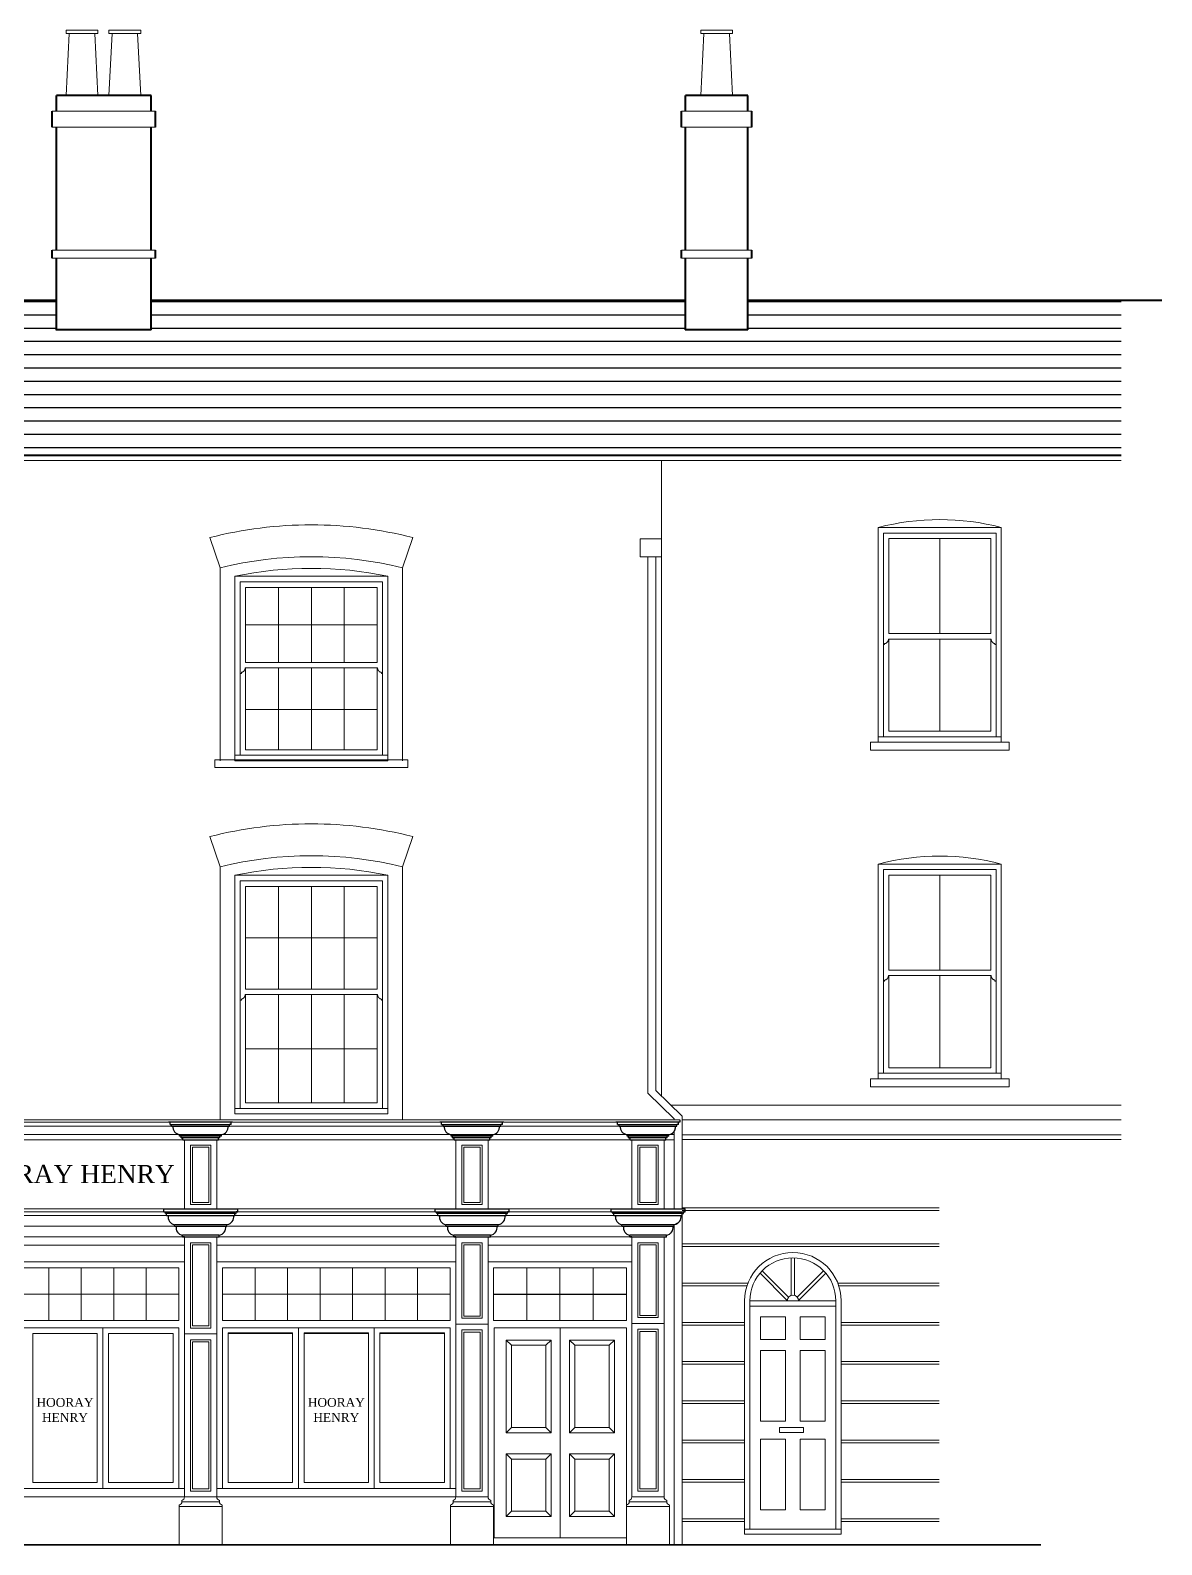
# Model space of a CAD drawing. Header units: millimetres. Extents: x -159872 to 386485, y -250577 to 158966.
# Drawn here: x 232241 to 242909, y 58635 to 72913 of the extents above; entities that cross this region are included whole.
import ezdxf

# ---------------------------------------------------------------- set-up
doc = ezdxf.new("R2010")
doc.units = ezdxf.units.MM
doc.layers.get('0').update_dxf_attribs({"lineweight": 25})
for name, color, linetype, lineweight in [('LDS-details', 4, 'Continuous', 25), ('LDS-elevation', 7, 'Continuous', 9), ('LDS-equipment-kitchen equipment', 3, 'Continuous', 13), ('LDS-ground line', 1, 'Continuous', 35), ('LDS-hatch', 253, 'Continuous', 9), ('LDS-hatch_Hatch', 7, 'Continuous', 5), ('LDS-struct-extg-doors windows', 7, 'Continuous', 9), ('LDS-struct-extg-walls', 1, 'Continuous', 40), ('LDS-title-title block', 7, 'Continuous', 18)]:
    doc.layers.add(name, color=color, linetype=linetype, lineweight=lineweight)
doc.styles.add('Times New Roman Bold', font='Times New Roman.ttf')

msp = doc.modelspace()

# ---------------------------------------------------------------- hatches: boundary and pattern name
at = {"layer": 'LDS-hatch_Hatch', "linetype": 'Continuous', "lineweight": 25}
h = msp.add_hatch(dxfattribs=at)
h.set_pattern_fill('_USER_1-3', color=41, scale=0.5, style=0, pattern_type=2)
h.set_pattern_definition([(-2e-10, (323348.4, 56480.52), (4e-10, 125), [])])
h.paths.add_polyline_path([(242526.14135, 70368.22502), (239005.2016, 70368.22502), (239005.2016, 70089.81094), (238420.05535, 70089.81094), (238420.05535, 70368.22502), (233381.1574, 70368.22502), (233381.1574, 70089.81094), (232486.87099, 70089.81094), (232486.87099, 70368.22502), (231066.90078, 70368.22502), (228919.9641, 68903.20906), (242526.14135, 68903.20906)])

# ---------------------------------------------------------------- linework, layer by layer
at = {"color": 7}
for p, q in [((238366.28924, 62641.14003), (238366.28924, 62617.36604)), ((236607.74004, 60997.73479), (237862.86901, 60997.73479))]:
    msp.add_line(p, q, dxfattribs=at)
at = {"layer": 'LDS-details', "color": 7}
for p, q in [((234148.6357, 62617.36604), (233544.06268, 62617.36604)), ((233559.12557, 62597.09009), (233559.12557, 62617.30872)), ((233559.12557, 62597.09009), (233574.03032, 62597.09009)), ((233574.03032, 62582.09009), (233574.03032, 62597.09009)), ((233574.03032, 62597.09009), (234118.66806, 62597.09009)), ((233574.03032, 62582.09009), (234118.66806, 62582.09009)), ((234118.66806, 62582.09009), (234118.66806, 62597.09009)), ((234133.57281, 62597.09009), (234118.66806, 62597.09009)), ((234133.57281, 62597.09009), (234133.57281, 62617.30872)), ((236706.89282, 62617.40542), (236102.3198, 62617.40542)), ((236117.38269, 62597.12946), (236117.38269, 62617.3481)), ((236117.38269, 62597.12946), (236132.28744, 62597.12946)), ((236132.28744, 62582.12946), (236132.28744, 62597.12946)), ((236132.28744, 62597.12946), (236676.92518, 62597.12946)), ((236132.28744, 62582.12946), (236676.92518, 62582.12946)), ((236676.92518, 62582.12946), (236676.92518, 62597.12946)), ((236691.82993, 62597.12946), (236676.92518, 62597.12946)), ((236691.82993, 62597.12946), (236691.82993, 62617.3481)), ((238366.28924, 62617.36604), (237761.71623, 62617.36604)), ((237776.77911, 62597.09009), (237776.77911, 62617.30872)), ((237776.77911, 62597.09009), (237791.68387, 62597.09009)), ((237791.68387, 62582.09009), (237791.68387, 62597.09009)), ((237791.68387, 62597.09009), (238336.3216, 62597.09009)), ((237791.68387, 62582.09009), (238336.3216, 62582.09009)), ((238336.3216, 62582.09009), (238336.3216, 62597.09009)), ((238351.22636, 62597.09009), (238336.3216, 62597.09009)), ((238351.22636, 62597.09009), (238351.22636, 62617.30872)), ((233649.46894, 62487.43266), (233649.46894, 62502.20589)), ((233649.46894, 62502.20589), (234043.22944, 62502.20589)), ((234043.22944, 62487.43266), (233649.46894, 62487.43266)), ((233649.46894, 62487.43266), (233649.46894, 62487.43266)), ((233649.46894, 62487.43266), (233649.46894, 62487.43266)), ((233650.30133, 62489.85756), (233650.30134, 62489.85756)), ((233664.07059, 62472.25593), (233664.07059, 62487.43266)), ((234028.62779, 62472.25593), (233664.07059, 62472.25593)), ((233664.07059, 62472.25593), (233664.07059, 62472.25593)), ((233664.07059, 62472.25593), (233664.07059, 62472.25593)), ((233665.12005, 62472.07919), (233678.48582, 62472.07919)), ((233678.48582, 62452.25593), (233678.48582, 62472.07919)), ((233678.48582, 62452.25593), (234014.21256, 62452.25593)), ((234027.57833, 62472.07919), (234014.21256, 62472.07919)), ((234014.21256, 62452.25593), (234014.21256, 62472.07919)), ((234028.62779, 62472.25593), (234028.62779, 62487.43266)), ((234028.62779, 62472.25593), (234028.62779, 62472.25593)), ((234028.62779, 62472.25593), (234028.62779, 62472.25593)), ((234042.39705, 62489.85756), (234042.39705, 62489.85756)), ((234043.22944, 62487.43266), (234043.22944, 62502.20589)), ((234043.22944, 62487.43266), (234043.22945, 62487.43266)), ((234043.22944, 62487.43266), (234043.22945, 62487.43266)), ((236207.72606, 62487.47204), (236207.72606, 62502.24527)), ((236207.72606, 62502.24527), (236601.48656, 62502.24527)), ((236601.48656, 62487.47204), (236207.72606, 62487.47204)), ((236207.72606, 62487.47204), (236207.72606, 62487.47204)), ((236207.72606, 62487.47204), (236207.72606, 62487.47204)), ((236208.55845, 62489.89693), (236208.55846, 62489.89693)), ((236222.32771, 62472.2953), (236222.32771, 62487.47204)), ((236586.88491, 62472.2953), (236222.32771, 62472.2953)), ((236222.32771, 62472.2953), (236222.32771, 62472.2953)), ((236222.32771, 62472.2953), (236222.32771, 62472.2953)), ((236223.37717, 62472.11856), (236236.74294, 62472.11856)), ((236236.74294, 62452.2953), (236236.74294, 62472.11856)), ((236236.74294, 62452.2953), (236572.46968, 62452.2953)), ((236585.83545, 62472.11856), (236572.46968, 62472.11856)), ((236572.46968, 62452.2953), (236572.46968, 62472.11856)), ((236586.88491, 62472.2953), (236586.88491, 62487.47204)), ((236586.88491, 62472.2953), (236586.88491, 62472.2953)), ((236586.88491, 62472.2953), (236586.88491, 62472.2953)), ((236600.65417, 62489.89693), (236600.65417, 62489.89693)), ((236601.48656, 62487.47204), (236601.48656, 62502.24527)), ((236601.48656, 62487.47204), (236601.48657, 62487.47204)), ((236601.48656, 62487.47204), (236601.48657, 62487.47204)), ((237867.12248, 62487.43266), (237867.12248, 62502.20589)), ((237867.12248, 62502.20589), (238260.88298, 62502.20589)), ((238260.88298, 62487.43266), (237867.12248, 62487.43266)), ((237867.12248, 62487.43266), (237867.12249, 62487.43266)), ((237867.12248, 62487.43266), (237867.12249, 62487.43266)), ((237867.95488, 62489.85756), (237867.95488, 62489.85756)), ((237881.72413, 62472.25593), (237881.72413, 62487.43266)), ((238246.28133, 62472.25593), (237881.72413, 62472.25593)), ((237881.72413, 62472.25593), (237881.72414, 62472.25593)), ((237881.72413, 62472.25593), (237881.72414, 62472.25593)), ((237882.77359, 62472.07919), (237896.13936, 62472.07919)), ((237896.13936, 62452.25593), (237896.13936, 62472.07919)), ((237896.13936, 62452.25593), (238231.86611, 62452.25593)), ((238245.23188, 62472.07919), (238231.86611, 62472.07919)), ((238231.86611, 62452.25593), (238231.86611, 62472.07919)), ((238246.28133, 62472.25593), (238246.28133, 62487.43266)), ((238246.28133, 62472.25593), (238246.28134, 62472.25593)), ((238246.28133, 62472.25593), (238246.28134, 62472.25593)), ((238260.05059, 62489.85756), (238260.0506, 62489.85756)), ((238260.88298, 62487.43266), (238260.88298, 62502.20589)), ((238260.88298, 62487.43266), (238260.88299, 62487.43266)), ((238260.88298, 62487.43266), (238260.88299, 62487.43266)), ((233500.25523, 61801.09658), (234196.44315, 61801.09658)), ((233500.25523, 61774.21332), (233500.25523, 61801.09658)), ((233500.25523, 61774.21332), (234196.44315, 61774.21332)), ((233500.25523, 61774.21332), (233515.15998, 61774.21332)), ((233515.15998, 61756.5794), (233515.15998, 61774.21332)), ((233525.59126, 61756.5794), (233515.15998, 61756.5794)), ((233525.59126, 61739.36557), (233525.59126, 61756.5794)), ((234171.10711, 61756.5794), (233525.59126, 61756.5794)), ((233525.59126, 61739.36557), (234171.10711, 61739.36557)), ((234171.10711, 61739.36557), (234171.10711, 61756.5794)), ((234171.10711, 61756.5794), (234181.5384, 61756.5794)), ((234181.5384, 61756.5794), (234181.5384, 61774.21332)), ((234196.44315, 61774.21332), (234181.5384, 61774.21332)), ((234196.44315, 61774.21332), (234181.5384, 61774.21332)), ((234196.44315, 61774.21332), (234196.44315, 61801.09658)), ((236058.51235, 61801.13595), (236754.70027, 61801.13595)), ((236058.51235, 61774.2527), (236058.51235, 61801.13595)), ((236058.51235, 61774.2527), (236754.70027, 61774.2527)), ((236058.51235, 61774.2527), (236073.4171, 61774.2527)), ((236073.4171, 61756.61877), (236073.4171, 61774.2527)), ((236083.84838, 61756.61877), (236073.4171, 61756.61877)), ((236083.84838, 61739.40494), (236083.84838, 61756.61877)), ((236729.36423, 61756.61877), (236083.84838, 61756.61877)), ((236083.84838, 61739.40494), (236729.36423, 61739.40494)), ((236729.36423, 61739.40494), (236729.36423, 61756.61877)), ((236729.36423, 61756.61877), (236739.79552, 61756.61877)), ((236739.79552, 61756.61877), (236739.79552, 61774.2527)), ((236754.70027, 61774.2527), (236739.79552, 61774.2527)), ((236754.70027, 61774.2527), (236739.79552, 61774.2527)), ((236754.70027, 61774.2527), (236754.70027, 61801.13595)), ((237717.90877, 61801.09658), (238414.0967, 61801.09658)), ((237717.90877, 61774.21332), (237717.90877, 61801.09658)), ((237717.90877, 61774.21332), (238414.0967, 61774.21332)), ((237717.90877, 61774.21332), (237732.81353, 61774.21332)), ((237732.81353, 61756.5794), (237732.81353, 61774.21332)), ((237743.24481, 61756.5794), (237732.81353, 61756.5794)), ((237743.24481, 61739.36557), (237743.24481, 61756.5794)), ((238388.76066, 61756.5794), (237743.24481, 61756.5794)), ((237743.24481, 61739.36557), (238388.76066, 61739.36557)), ((238388.76066, 61739.36557), (238388.76066, 61756.5794)), ((238388.76066, 61756.5794), (238399.19194, 61756.5794)), ((238399.19194, 61756.5794), (238399.19194, 61774.21332)), ((238414.0967, 61774.21332), (238399.19194, 61774.21332)), ((238414.0967, 61774.21332), (238399.19194, 61774.21332)), ((238414.0967, 61774.21332), (238414.0967, 61801.09658)), ((233599.62525, 61652.48137), (234095.6685, 61652.48137)), ((233601.02988, 61637.48137), (233601.02988, 61652.48137)), ((233601.02988, 61637.48137), (233601.02989, 61637.48137)), ((233601.02988, 61637.48137), (233601.02989, 61637.48137)), ((233601.02988, 61637.48137), (234095.6685, 61637.48137)), ((233631.77174, 61567.19881), (233631.77175, 61567.19881)), ((233674.92952, 61537.05938), (233674.92952, 61552.05938)), ((234021.46576, 61552.05938), (233674.92952, 61552.05938)), ((234021.76886, 61537.05938), (234021.76886, 61552.05938)), ((234064.92663, 61567.19881), (234064.92664, 61567.19881)), ((234095.6685, 61637.48137), (234095.6685, 61652.48137)), ((234095.6685, 61637.48137), (234095.6685, 61637.48137)), ((234095.6685, 61637.48137), (234095.6685, 61637.48137)), ((236157.88237, 61652.52074), (236653.92562, 61652.52074)), ((236159.287, 61637.52074), (236159.287, 61652.52074)), ((236159.287, 61637.52074), (236159.28701, 61637.52074)), ((236159.287, 61637.52074), (236159.28701, 61637.52074)), ((236159.287, 61637.52074), (236653.92562, 61637.52074)), ((236190.02886, 61567.23818), (236190.02887, 61567.23818)), ((236233.18664, 61537.09875), (236233.18664, 61552.09875)), ((236579.72288, 61552.09875), (236233.18664, 61552.09875)), ((236580.02598, 61537.09875), (236580.02598, 61552.09875)), ((236623.18375, 61567.23818), (236623.18376, 61567.23818)), ((236653.92562, 61637.52074), (236653.92562, 61652.52074)), ((236653.92562, 61637.52074), (236653.92562, 61637.52074)), ((236653.92562, 61637.52074), (236653.92562, 61637.52074)), ((237817.2788, 61652.48137), (238313.32204, 61652.48137)), ((237818.68343, 61637.48137), (237818.68343, 61652.48137)), ((237818.68343, 61637.48137), (237818.68343, 61637.48137)), ((237818.68343, 61637.48137), (237818.68343, 61637.48137)), ((237818.68343, 61637.48137), (238313.32204, 61637.48137)), ((237849.42529, 61567.19881), (237849.4253, 61567.19881)), ((237892.58306, 61537.05938), (237892.58306, 61552.05938)), ((238239.1193, 61552.05938), (237892.58306, 61552.05938)), ((238239.42241, 61537.05938), (238239.42241, 61552.05938)), ((238282.58018, 61567.19881), (238282.58019, 61567.19881)), ((238313.32204, 61637.48137), (238313.32204, 61652.48137)), ((238313.32204, 61637.48137), (238313.32205, 61637.48137)), ((238313.32204, 61637.48137), (238313.32205, 61637.48137)), ((233674.92952, 61537.05938), (234021.76886, 61537.05938)), ((233695.21546, 61537.05938), (233676.82723, 61537.05938)), ((236233.18664, 61537.09875), (236580.02598, 61537.09875)), ((236253.47258, 61537.09875), (236235.08435, 61537.09875)), ((237892.58306, 61537.05938), (238239.42241, 61537.05938)), ((237912.86901, 61537.05938), (237894.48078, 61537.05938))]:
    msp.add_line(p, q, dxfattribs=at)
for centre, radius, start, end in [((233655.79367, 62572.77964), 70.57871, 172.419683972, 265.35578731), ((234035.33149, 62572.17341), 70.53762, 275.117067321, 8.08182249), ((236214.05079, 62572.81901), 70.57871, 172.419683972, 265.35578731), ((236593.58861, 62572.21278), 70.53762, 275.117067321, 8.08182249), ((237873.44721, 62572.77964), 70.57871, 172.419683972, 265.35578731), ((238252.98503, 62572.17341), 70.53762, 275.117067321, 8.08182249), ((233614.47917, 61725.99573), 75, 169.731314479, 259.731314478), ((234083.88076, 61726.34195), 75, 279.999999999, 9.999999999), ((236172.73629, 61726.0351), 75, 169.731314479, 259.731314478), ((236642.13788, 61726.38132), 75, 279.999999999, 9.999999999), ((237832.13271, 61725.99573), 75, 169.731314479, 259.731314478), ((238301.53431, 61726.34195), 75, 279.999999999, 9.999999999), ((233688.50617, 61624.36208), 73.56634, 169.727331081, 260.648644312), ((234009.85457, 61624.70362), 73.56634, 279.081130264, 10.002443498), ((236246.76329, 61624.40145), 73.56634, 169.727331081, 260.648644312), ((236568.11169, 61624.74299), 73.56634, 279.081130264, 10.002443498), ((237906.15972, 61624.36208), 73.56634, 169.727331081, 260.648644312), ((238227.50812, 61624.70362), 73.56634, 279.081130264, 10.002443498)]:
    msp.add_arc(centre, radius, start, end, dxfattribs=at)
at = {"layer": 'LDS-elevation', "color": 7, "lineweight": 18, "flags": 128}
msp.add_lwpolyline([(227462.1074, 58634.97089), (238311.25149, 58634.97089), (238311.25149, 61652.48137), (238314.55792, 61652.48137), (238358.98764, 61678.13288), (238372.01125, 61700.69044), (238375.39489, 61739.36557), (238388.76066, 61739.36557), (238388.76066, 61756.5794), (238399.19194, 61756.5794), (238399.19194, 61774.21332), (238414.0967, 61774.21332), (238414.0967, 61801.09658), (238386.25149, 61801.09658), (238311.25149, 61801.09658), (238311.25149, 62532.41696), (238316.54835, 62541.59139), (238325.74857, 62560.71361), (238322.82209, 62582.09009), (238336.3216, 62582.09009), (238336.3216, 62597.09009), (238351.22636, 62597.09009), (238351.22636, 62617.30872), (238366.28924, 62617.36604), (238366.28924, 62641.14003), (227506.01796, 62641.14003)], dxfattribs=at)
for points in [[(231441.2258, 62452.02916), (233695.21546, 62452.02916), (233695.21546, 61801.09658), (231441.2258, 61801.09658)], [(231495.2258, 61244.24754), (233640.8258, 61244.24754), (233640.8258, 60749.56922), (231495.2258, 60749.56922)], [(234053.48292, 61244.24754), (236199.08292, 61244.24754), (236199.08292, 60749.56922), (234053.48292, 60749.56922)], [(236607.74004, 61244.24754), (237862.86901, 61244.24754), (237862.86901, 60749.56922), (236607.74004, 60749.56922)], [(232264.81546, 60625.56922), (232872.01546, 60625.56922), (232872.01546, 59221.59212), (232264.81546, 59221.59212)], [(232980.01546, 60625.56922), (233587.21546, 60625.56922), (233587.21546, 59221.59212), (232980.01546, 59221.59212)], [(234107.48292, 60625.56922), (234714.68292, 60625.56922), (234714.68292, 59221.59212), (234107.48292, 59221.59212)], [(234822.68292, 60625.56922), (235429.88292, 60625.56922), (235429.88292, 59221.59212), (234822.68292, 59221.59212)], [(235537.88292, 60625.56922), (236145.08292, 60625.56922), (236145.08292, 59221.59212), (235537.88292, 59221.59212)], [(236776.6952, 60514.7715), (237102.43808, 60514.7715), (237102.43808, 59740.5467), (236776.6952, 59740.5467)], [(237699.86901, 60514.7715), (237374.12613, 60514.7715), (237374.12613, 59740.5467), (237699.86901, 59740.5467)]]:
    msp.add_lwpolyline(points, close=True, dxfattribs=at)
at = {"layer": 'LDS-equipment-kitchen equipment', "color": 7}
for p, q in [((234031.07726, 67844.92988), (233933.41906, 68129.73243)), ((235751.05647, 67844.92988), (235848.71467, 68129.73243)), ((234031.06687, 66025.47638), (234031.06687, 67844.96018)), ((235751.06687, 66025.47638), (235751.06687, 67844.96018)), ((234031.07726, 65025.91646), (233933.41906, 65310.71902)), ((235751.05647, 65025.91646), (235848.71467, 65310.71902)), ((234031.06687, 62641.14003), (234031.06687, 65025.94676)), ((235751.06687, 62641.14003), (235751.06687, 65025.94676))]:
    msp.add_line(p, q, dxfattribs=at)
for centre, radius, start, end in [((234891.06687, 64381.6392), 3868.5, 75.667409339, 104.332590661), ((240816.44292, 66019.87078), 2280.16667, 75.263897857, 104.736102143), ((234891.06687, 64381.6392), 3568.5, 76.054571943, 103.945428057), ((234891.06687, 64346.6392), 3493.5, 78.106273892, 101.893726108), ((234891.06687, 61562.62578), 3868.5, 75.667409339, 104.332590661), ((234891.06687, 61562.62578), 3568.5, 76.054571943, 103.945428057), ((240816.44292, 62847.29417), 2280.16667, 75.263897857, 104.736102143), ((234891.06687, 61527.62578), 3493.5, 78.106273892, 101.893726108)]:
    msp.add_arc(centre, radius, start, end, dxfattribs=at)
at = {"layer": 'LDS-ground line', "color": 7}
msp.add_line((225304.85938, 58634.97089), (241767.58462, 58634.97089), dxfattribs=at)
at = {"layer": 'LDS-hatch', "color": 7}
for p, q in [((238311.83372, 62617.36604), (227268.7895, 62617.36604)), ((227283.69425, 62582.09009), (238311.25149, 62582.09009)), ((227359.13287, 62502.20589), (238311.25149, 62502.20589)), ((227388.14975, 62452.02916), (238311.25149, 62452.02916)), ((238386.25149, 62455.50034), (242526.14135, 62455.50034)), ((238285.14372, 61739.36557), (227330.8654, 61739.36557)), ((227519.69608, 61801.09658), (238293.51558, 61801.09658)), ((231638.18603, 61774.21332), (233500.25523, 61774.21332)), ((234196.44315, 61774.21332), (236058.51235, 61774.21332)), ((236754.70027, 61774.2527), (237717.90877, 61774.2527)), ((238386.25149, 61811.58329), (240811.25149, 61811.58329)), ((238386.25149, 61786.58329), (240811.25149, 61786.58329)), ((237818.68343, 61637.48137), (228979.15426, 61637.48137)), ((238386.25149, 61471.58329), (240811.25149, 61471.58329)), ((238386.25149, 61446.58329), (240811.25149, 61446.58329)), ((238386.25149, 61101.29729), (239007.82432, 61101.29729)), ((238386.25149, 61076.29729), (238998.82531, 61076.29729)), ((239854.67867, 61101.29729), (240811.25149, 61101.29729)), ((239863.67768, 61076.29729), (240811.25149, 61076.29729)), ((238386.25149, 60731.01129), (238976.25149, 60731.01129)), ((238386.25149, 60706.01129), (238976.25149, 60706.01129)), ((239886.25149, 60731.01129), (240811.25149, 60731.01129)), ((239886.25149, 60706.01129), (240811.25149, 60706.01129)), ((237152.43808, 60564.7715), (236726.6952, 60564.7715)), ((236726.6952, 60564.7715), (236726.6952, 59690.5467)), ((236726.6952, 60564.7715), (236776.6952, 60514.7715)), ((237152.43808, 60564.7715), (237102.43808, 60514.7715)), ((237152.43808, 59690.5467), (237152.43808, 60564.7715)), ((237324.12613, 60564.7715), (237749.86901, 60564.7715)), ((237324.12613, 59690.5467), (237324.12613, 60564.7715)), ((237324.12613, 60564.7715), (237374.12613, 60514.7715)), ((237749.86901, 60564.7715), (237699.86901, 60514.7715)), ((237749.86901, 60564.7715), (237749.86901, 59690.5467)), ((238386.25149, 60360.72529), (238976.25149, 60360.72529)), ((238386.25149, 60335.72529), (238976.25149, 60335.72529)), ((239886.25149, 60360.72529), (240811.25149, 60360.72529)), ((239886.25149, 60335.72529), (240811.25149, 60335.72529)), ((238386.25149, 59990.43929), (238976.25149, 59990.43929)), ((239886.25149, 59990.43929), (240811.25149, 59990.43929)), ((238386.25149, 59965.43929), (238976.25149, 59965.43929)), ((238386.25149, 59965.43929), (238976.25149, 59965.43929)), ((239886.25149, 59965.43929), (240811.25149, 59965.43929)), ((239886.25149, 59965.43929), (240811.25149, 59965.43929)), ((236776.6952, 59740.5467), (236726.6952, 59690.5467)), ((237152.43808, 59690.5467), (236726.6952, 59690.5467)), ((237102.43808, 59740.5467), (237152.43808, 59690.5467)), ((237374.12613, 59740.5467), (237324.12613, 59690.5467)), ((237324.12613, 59690.5467), (237749.86901, 59690.5467)), ((237699.86901, 59740.5467), (237749.86901, 59690.5467)), ((238386.25149, 59620.15329), (238976.25149, 59620.15329)), ((238386.25149, 59595.15329), (238976.25149, 59595.15329)), ((239886.25149, 59620.15329), (240811.25149, 59620.15329)), ((239886.25149, 59595.15329), (240811.25149, 59595.15329)), ((237152.43808, 59490.5467), (236726.6952, 59490.5467)), ((236726.6952, 58900.5467), (236726.6952, 59490.5467)), ((236726.6952, 59490.5467), (236776.6952, 59440.5467)), ((237152.43808, 59490.5467), (237102.43808, 59440.5467)), ((237152.43808, 58900.5467), (237152.43808, 59490.5467)), ((237324.12613, 59490.5467), (237749.86901, 59490.5467)), ((237324.12613, 58900.5467), (237324.12613, 59490.5467)), ((237324.12613, 59490.5467), (237374.12613, 59440.5467)), ((237749.86901, 59490.5467), (237699.86901, 59440.5467)), ((237749.86901, 58900.5467), (237749.86901, 59490.5467)), ((238386.25149, 59249.86729), (238976.25149, 59249.86729)), ((238386.25149, 59224.86729), (238976.25149, 59224.86729)), ((239886.25149, 59249.86729), (240811.25149, 59249.86729)), ((239886.25149, 59224.86729), (240811.25149, 59224.86729)), ((236776.6952, 58950.5467), (236726.6952, 58900.5467)), ((237152.43808, 58900.5467), (236726.6952, 58900.5467)), ((237102.43808, 58950.5467), (237152.43808, 58900.5467)), ((237374.12613, 58950.5467), (237324.12613, 58900.5467)), ((237324.12613, 58900.5467), (237749.86901, 58900.5467)), ((237699.86901, 58950.5467), (237749.86901, 58900.5467)), ((238386.25149, 58879.58129), (238976.25149, 58879.58129)), ((238386.25149, 58854.58129), (238976.25149, 58854.58129)), ((239886.25149, 58879.58129), (240811.25149, 58879.58129)), ((239886.25149, 58854.58129), (240811.25149, 58854.58129))]:
    msp.add_line(p, q, dxfattribs=at)
at = {"layer": 'LDS-hatch', "color": 7, "flags": 128}
for points in [[(233944.48292, 61842.66343), (233750.21546, 61842.66343), (233750.21546, 62403.17722), (233944.48292, 62403.17722)], [(236502.74004, 61842.7028), (236308.47258, 61842.7028), (236308.47258, 62403.21659), (236502.74004, 62403.21659)], [(238162.13646, 61842.66343), (237967.86901, 61842.66343), (237967.86901, 62403.17722), (238162.13646, 62403.17722)], [(233924.48292, 61862.66343), (233770.21546, 61862.66343), (233770.21546, 62383.17722), (233924.48292, 62383.17722)], [(236482.74004, 61862.7028), (236328.47258, 61862.7028), (236328.47258, 62383.21659), (236482.74004, 62383.21659)], [(238142.13646, 61862.66343), (237987.86901, 61862.66343), (237987.86901, 62383.17722), (238142.13646, 62383.17722)], [(233750.21546, 60678.06541), (233944.48292, 60678.06541), (233944.48292, 61482.05938), (233750.21546, 61482.05938)], [(233770.21546, 60698.06541), (233924.48292, 60698.06541), (233924.48292, 61462.05938), (233770.21546, 61462.05938)], [(236308.47258, 60770.12791), (236502.74004, 60770.12791), (236502.74004, 61482.05938), (236308.47258, 61482.05938)], [(236328.47258, 60790.12791), (236482.74004, 60790.12791), (236482.74004, 61462.05938), (236328.47258, 61462.05938)], [(238162.13646, 60776.4172), (237967.86901, 60776.4172), (237967.86901, 61482.05938), (238162.13646, 61482.05938)], [(238142.13646, 60796.4172), (237987.86901, 60796.4172), (237987.86901, 61462.05938), (238142.13646, 61462.05938)], [(233750.21546, 59140.63257), (233944.48292, 59140.63257), (233944.48292, 60568.06541), (233750.21546, 60568.06541)], [(233770.21546, 59160.63257), (233924.48292, 59160.63257), (233924.48292, 60548.06541), (233770.21546, 60548.06541)], [(236308.47258, 59140.63257), (236502.74004, 59140.63257), (236502.74004, 60660.12791), (236308.47258, 60660.12791)], [(236328.47258, 59160.63257), (236482.74004, 59160.63257), (236482.74004, 60640.12791), (236328.47258, 60640.12791)], [(236726.6952, 60564.7715), (237152.43808, 60564.7715), (237152.43808, 59690.5467), (236726.6952, 59690.5467)], [(237749.86901, 60564.7715), (237324.12613, 60564.7715), (237324.12613, 59690.5467), (237749.86901, 59690.5467)], [(238162.13646, 59140.63257), (237967.86901, 59140.63257), (237967.86901, 60666.4172), (238162.13646, 60666.4172)], [(238142.13646, 59160.63257), (237987.86901, 59160.63257), (237987.86901, 60646.4172), (238142.13646, 60646.4172)], [(236726.6952, 59490.5467), (237152.43808, 59490.5467), (237152.43808, 58900.5467), (236726.6952, 58900.5467)], [(236776.6952, 59440.5467), (237102.43808, 59440.5467), (237102.43808, 58950.5467), (236776.6952, 58950.5467)], [(237749.86901, 59490.5467), (237324.12613, 59490.5467), (237324.12613, 58900.5467), (237749.86901, 58900.5467)], [(237699.86901, 59440.5467), (237374.12613, 59440.5467), (237374.12613, 58950.5467), (237699.86901, 58950.5467)]]:
    msp.add_lwpolyline(points, close=True, dxfattribs=at)
at = {"layer": 'LDS-struct-extg-doors windows', "color": 7}
for p, q in [((232878.32203, 72912.77843), (232578.32203, 72912.77843)), ((232578.32203, 72882.77843), (232578.32203, 72912.77843)), ((232878.32203, 72882.77843), (232578.32203, 72882.77843)), ((232578.32203, 72299.23696), (232608.32203, 72882.77843)), ((232878.32203, 72299.23696), (232848.32203, 72882.77843)), ((232878.32203, 72882.77843), (232878.32203, 72912.77843)), ((232982.05226, 72882.77843), (232982.05226, 72912.77843)), ((232982.05226, 72912.77843), (233282.05226, 72912.77843)), ((232982.05226, 72882.77843), (233282.05226, 72882.77843)), ((232982.05226, 72299.23696), (233012.05226, 72882.77843)), ((233282.05226, 72299.23696), (233252.05226, 72882.77843)), ((233282.05226, 72882.77843), (233282.05226, 72912.77843)), ((238561.93552, 72882.77843), (238561.93552, 72912.77843)), ((238561.93552, 72912.77843), (238861.93552, 72912.77843)), ((238561.93552, 72882.77843), (238861.93552, 72882.77843)), ((238561.93552, 72299.23696), (238591.93552, 72882.77843)), ((238861.93552, 72299.23696), (238831.93552, 72882.77843)), ((238861.93552, 72882.77843), (238861.93552, 72912.77843)), ((233421.1574, 72149.23696), (232446.87099, 72149.23696)), ((239045.2016, 72149.23696), (238380.05535, 72149.23696)), ((233421.1574, 71999.23696), (232446.87099, 71999.23696)), ((239045.2016, 71999.23696), (238380.05535, 71999.23696)), ((233421.1574, 70839.81094), (232446.87099, 70839.81094)), ((239045.2016, 70839.81094), (238380.05535, 70839.81094)), ((233421.1574, 70764.81094), (232446.87099, 70764.81094)), ((239045.2016, 70764.81094), (238380.05535, 70764.81094)), ((242526.14135, 68858.20906), (227446.01796, 68858.20906)), ((238192.06283, 62865.56702), (238192.06283, 68858.20906)), ((240236.44292, 68225.03744), (240236.44292, 66200.041)), ((241396.44292, 68225.03744), (240236.44292, 68225.03744)), ((241396.44292, 68225.03032), (240236.44292, 68225.02319)), ((241396.44292, 68225.03032), (240236.44292, 68225.02319)), ((240236.44292, 68225.02319), (240236.44292, 66200.041)), ((240236.44292, 68225.02319), (240236.44292, 66200.041)), ((240286.44292, 68172.84969), (241346.44292, 68172.85682)), ((240286.44292, 68172.84969), (240286.44292, 66252.2145)), ((240336.44292, 68120.67619), (241296.44292, 68120.68332)), ((240336.44292, 68120.67619), (240336.44292, 67224.87856)), ((240816.44292, 68120.67975), (240816.44292, 67224.88212)), ((241296.44292, 68120.68332), (241296.44292, 67224.88568)), ((241346.44292, 68172.85682), (241346.44292, 66252.22163)), ((241396.44292, 68225.03744), (241396.44292, 66200.041)), ((241396.44292, 66200.04813), (241396.44292, 68225.03032)), ((241396.44292, 68225.03032), (241396.44292, 66200.04813)), ((238063.0215, 67950.1392), (238063.0215, 62892.57998)), ((238138.0215, 67950.1392), (238138.0215, 62918.29203)), ((235611.06687, 67765.1392), (234171.06687, 67765.1392)), ((234171.06687, 67765.1392), (234171.06687, 66025.47638)), ((235611.06687, 67765.1392), (234171.06687, 67765.1392)), ((234171.06687, 67765.1392), (234171.06687, 66025.47638)), ((234171.06687, 66025.47638), (234171.06687, 67765.1392)), ((234221.06687, 67712.9657), (235561.06687, 67712.9657)), ((234221.06687, 67712.9657), (234221.06687, 66077.64988)), ((235561.06687, 67712.9657), (235561.06687, 66077.64988)), ((235611.06687, 66025.47638), (235611.06687, 67765.1392)), ((235611.06687, 67765.1392), (235611.06687, 66025.47638)), ((235611.06687, 66025.47638), (235611.06687, 67765.1392)), ((234271.06687, 67660.7922), (235511.06687, 67660.7922)), ((234271.06687, 67660.7922), (234271.06687, 66953.4094)), ((234581.06687, 67660.7922), (234581.06687, 66953.4094)), ((234891.06687, 67660.7922), (234891.06687, 66953.4094)), ((235201.06687, 67660.7922), (235201.06687, 66953.4094)), ((235511.06687, 67660.7922), (235511.06687, 66953.4094)), ((234271.06687, 67307.1008), (235511.06687, 67307.1008)), ((240286.44292, 67120.53156), (240296.44292, 67120.53156)), ((240296.44292, 67130.96626), (240296.44292, 67120.53156)), ((240331.44292, 67172.70506), (241301.44292, 67172.71218)), ((240331.44292, 67172.70506), (240331.44292, 67167.48771)), ((240336.44292, 67224.87856), (241296.44292, 67224.88568)), ((240336.44292, 67172.70506), (240336.44292, 66304.388)), ((240816.44292, 67172.7015), (240816.44292, 66304.38444)), ((241296.44292, 67172.71218), (241296.44292, 66304.39513)), ((241301.44292, 67172.71218), (241301.44292, 67167.49483)), ((241336.44292, 67130.97338), (241336.44292, 67120.53868)), ((241346.44292, 67120.53868), (241336.44292, 67120.53868)), ((234221.06687, 66849.0624), (234231.06687, 66849.0624)), ((234231.06687, 66859.4971), (234231.06687, 66849.0624)), ((234266.06687, 66901.2359), (235516.06687, 66901.2359)), ((234266.06687, 66901.2359), (234266.06687, 66896.01855)), ((234271.06687, 66953.4094), (235511.06687, 66953.4094)), ((234271.06687, 66901.2359), (234271.06687, 66129.82338)), ((234581.06687, 66901.2359), (234581.06687, 66129.82338)), ((234891.06687, 66901.2359), (234891.06687, 66129.82338)), ((235201.06687, 66901.2359), (235201.06687, 66129.82338)), ((235511.06687, 66901.2359), (235511.06687, 66129.82338)), ((235516.06687, 66901.2359), (235516.06687, 66896.01855)), ((235551.06687, 66859.4971), (235551.06687, 66849.0624)), ((235561.06687, 66849.0624), (235551.06687, 66849.0624)), ((234271.06687, 66510.25354), (235511.06687, 66510.25354)), ((240236.44292, 66252.2145), (241396.44292, 66252.22163)), ((240336.44292, 66304.388), (241296.44292, 66304.39513)), ((234271.06687, 66129.82338), (235511.06687, 66129.82338)), ((240161.44292, 66200.041), (240161.44292, 66125.041)), ((241471.44292, 66200.041), (240161.44292, 66200.041)), ((241471.44292, 66125.041), (240161.44292, 66125.041)), ((240236.44292, 66200.041), (241396.44292, 66200.04813)), ((240236.44292, 66200.041), (241396.44292, 66200.04813)), ((241471.44292, 66200.041), (241471.44292, 66125.041)), ((233981.06687, 66036.20173), (235801.06687, 66036.20173)), ((233981.06687, 65961.20173), (233981.06687, 66036.20173)), ((234171.06687, 66077.64988), (235611.06687, 66077.64988)), ((234171.06687, 66025.47638), (235611.06687, 66025.47638)), ((235801.06687, 65961.20173), (235801.06687, 66036.20173)), ((233981.06687, 65961.20173), (235801.06687, 65961.20173)), ((240236.44292, 65052.46083), (240236.44292, 63027.4644)), ((241396.44292, 65052.46083), (240236.44292, 65052.46083)), ((241396.44292, 65052.45371), (240236.44292, 65052.44658)), ((241396.44292, 65052.45371), (240236.44292, 65052.44658)), ((240236.44292, 65052.44658), (240236.44292, 63027.4644)), ((240236.44292, 65052.44658), (240236.44292, 63027.4644)), ((240286.44292, 65000.27308), (241346.44292, 65000.28021)), ((240286.44292, 65000.27308), (240286.44292, 63079.6379)), ((241346.44292, 65000.28021), (241346.44292, 63079.64502)), ((241396.44292, 65052.46083), (241396.44292, 63027.4644)), ((241396.44292, 63027.47152), (241396.44292, 65052.45371)), ((241396.44292, 65052.45371), (241396.44292, 63027.47152)), ((235611.06687, 64946.12578), (234171.06687, 64946.12578)), ((234171.06687, 64946.12578), (234171.06687, 62696.14003)), ((235611.06687, 64946.12578), (234171.06687, 64946.12578)), ((234171.06687, 64946.12578), (234171.06687, 62696.14003)), ((234171.06687, 62696.14003), (234171.06687, 64946.12578)), ((234221.06687, 64893.95228), (235561.06687, 64893.95228)), ((234221.06687, 64893.95228), (234221.06687, 62748.31353)), ((234271.06687, 64841.77878), (235511.06687, 64841.77878)), ((234271.06687, 64841.77878), (234271.06687, 63873.3064)), ((234581.06687, 64841.77878), (234581.06687, 63873.3064)), ((234891.06687, 64841.77878), (234891.06687, 63873.3064)), ((235201.06687, 64841.77878), (235201.06687, 63873.3064)), ((235511.06687, 64841.77878), (235511.06687, 63873.3064)), ((235561.06687, 64893.95228), (235561.06687, 62748.31353)), ((235611.06687, 62696.14003), (235611.06687, 64946.12578)), ((235611.06687, 64946.12578), (235611.06687, 62696.14003)), ((235611.06687, 62696.14003), (235611.06687, 64946.12578)), ((240336.44292, 64948.09958), (241296.44292, 64948.10671)), ((240336.44292, 64948.09958), (240336.44292, 64052.30195)), ((240816.44292, 64948.10315), (240816.44292, 64052.30551)), ((241296.44292, 64948.10671), (241296.44292, 64052.30908)), ((234271.06687, 64357.54259), (235511.06687, 64357.54259)), ((240331.44292, 64000.12845), (241301.44292, 64000.13558)), ((240331.44292, 64000.12845), (240331.44292, 63994.9111)), ((240336.44292, 64052.30195), (241296.44292, 64052.30908)), ((240336.44292, 64000.12845), (240336.44292, 63131.8114)), ((240816.44292, 64000.12489), (240816.44292, 63131.80783)), ((241296.44292, 64000.13558), (241296.44292, 63131.81852)), ((241301.44292, 64000.13558), (241301.44292, 63994.91823)), ((234271.06687, 63873.3064), (235511.06687, 63873.3064)), ((240286.44292, 63947.95495), (240296.44292, 63947.95495)), ((240296.44292, 63958.38965), (240296.44292, 63947.95495)), ((241336.44292, 63958.39678), (241336.44292, 63947.96208)), ((241346.44292, 63947.96208), (241336.44292, 63947.96208)), ((234221.06687, 63768.9594), (234231.06687, 63768.9594)), ((234231.06687, 63779.3941), (234231.06687, 63768.9594)), ((234266.06687, 63821.1329), (235516.06687, 63821.1329)), ((234266.06687, 63821.1329), (234266.06687, 63815.91555)), ((234271.06687, 63821.1329), (234271.06687, 62800.48703)), ((234581.06687, 63821.1329), (234581.06687, 62800.48703)), ((234891.06687, 63821.1329), (234891.06687, 62800.48703)), ((235201.06687, 63821.1329), (235201.06687, 62800.48703)), ((235511.06687, 63821.1329), (235511.06687, 62800.48703)), ((235516.06687, 63821.1329), (235516.06687, 63815.91555)), ((235551.06687, 63779.3941), (235551.06687, 63768.9594)), ((235561.06687, 63768.9594), (235551.06687, 63768.9594)), ((234271.06687, 63310.80997), (235511.06687, 63310.80997)), ((240336.44292, 63131.8114), (241296.44292, 63131.81852)), ((240161.44292, 63027.4644), (240161.44292, 62952.4644)), ((241471.44292, 63027.4644), (240161.44292, 63027.4644)), ((240236.44292, 63079.6379), (241396.44292, 63079.64502)), ((240236.44292, 63027.4644), (241396.44292, 63027.47152)), ((240236.44292, 63027.4644), (241396.44292, 63027.47152)), ((241471.44292, 63027.4644), (241471.44292, 62952.4644)), ((238063.0215, 62892.57998), (238311.25149, 62650.3963)), ((238138.0215, 62918.29203), (238386.25149, 62676.10835)), ((241471.44292, 62952.4644), (240161.44292, 62952.4644)), ((234171.06687, 62748.31353), (235611.06687, 62748.31353)), ((234171.06687, 62696.14003), (235611.06687, 62696.14003)), ((234271.06687, 62800.48703), (235511.06687, 62800.48703)), ((238279.4478, 62780.31054), (242526.14135, 62780.31054)), ((227506.01796, 62641.14003), (238311.83372, 62641.14003)), ((233544.06268, 62641.14003), (234148.6357, 62641.14003)), ((236102.3198, 62641.1794), (236706.89282, 62641.1794)), ((237761.71623, 62641.14003), (238366.28924, 62641.14003)), ((238311.25149, 62641.14003), (238311.25149, 62650.3963)), ((238386.25149, 61801.09658), (238386.25149, 62676.10835)), ((238386.25149, 62639.93303), (242526.14135, 62639.93303)), ((233695.21546, 61801.09658), (233695.21546, 62452.25593)), ((233999.48292, 61801.09658), (233999.48292, 62452.25593)), ((236253.47258, 61801.13595), (236253.47258, 62452.2953)), ((236557.74004, 61801.13595), (236557.74004, 62452.2953)), ((237912.86901, 61801.09658), (237912.86901, 62452.25593)), ((238217.13646, 61801.09658), (238217.13646, 62452.25593)), ((238311.25149, 61801.09658), (238311.25149, 62532.41696)), ((238386.25149, 62499.55551), (242526.14135, 62499.55551)), ((238386.25149, 58634.97089), (238386.25149, 61756.5794)), ((236552.74004, 61537.50264), (237912.86901, 61537.50264)), ((238311.25149, 58634.97089), (238311.25149, 61652.48137)), ((228905.25462, 61537.05938), (238241.83372, 61537.05938)), ((231441.2258, 61459.05938), (233695.21546, 61459.05938)), ((233695.21546, 59085.63257), (233695.21546, 61537.05938)), ((233999.48292, 59085.63257), (233999.48292, 61537.05938)), ((233999.48292, 61459.05938), (236253.47258, 61459.05938)), ((236253.47258, 59085.63257), (236253.47258, 61537.05938)), ((236557.74004, 59085.63257), (236557.74004, 61537.05938)), ((236557.74004, 61459.05938), (237912.86901, 61459.05938)), ((237912.86901, 59085.63257), (237912.86901, 61537.05938)), ((238217.13646, 59085.63257), (238217.13646, 61537.05938)), ((231441.2258, 61300.90036), (233695.21546, 61300.90036)), ((233999.48292, 61300.90036), (236253.47258, 61300.90036)), ((236557.74004, 61300.90036), (237912.86901, 61300.90036)), ((239416.25149, 60988.25857), (239416.25149, 61339.76073)), ((239446.25149, 60988.25857), (239446.25149, 61339.76073)), ((231495.2258, 61244.24754), (233640.8258, 61244.24754)), ((232414.94008, 60749.56922), (232414.94008, 61244.24754)), ((232721.51151, 60749.56922), (232721.51151, 61244.24754)), ((233028.08294, 60749.56922), (233028.08294, 61244.24754)), ((233334.65437, 60749.56922), (233334.65437, 61244.24754)), ((233640.8258, 60749.56922), (233640.8258, 61244.24754)), ((234053.48292, 61244.24754), (236199.08292, 61244.24754)), ((234053.48292, 60749.56922), (234053.48292, 61244.24754)), ((234360.05434, 60749.56922), (234360.05434, 61244.24754)), ((234666.62577, 60749.56922), (234666.62577, 61244.24754)), ((234973.1972, 60749.56922), (234973.1972, 61244.24754)), ((235279.76863, 60749.56922), (235279.76863, 61244.24754)), ((235586.34006, 60749.56922), (235586.34006, 61244.24754)), ((235892.91149, 60749.56922), (235892.91149, 61244.24754)), ((236199.08292, 60749.56922), (236199.08292, 61244.24754)), ((236607.74004, 60749.56922), (236607.74004, 61244.24754)), ((236607.74004, 61244.24754), (237862.86901, 61244.24754)), ((236921.49004, 60749.56922), (236921.49004, 61244.24754)), ((237235.24004, 60749.56922), (237235.24004, 61244.24754)), ((237548.99004, 60749.56922), (237548.99004, 61244.24754)), ((237862.86901, 61244.24754), (237862.86901, 60749.56922)), ((239375.03432, 60941.8318), (239122.05386, 61194.81225)), ((239390.24544, 60969.04707), (239141.53744, 61217.75507)), ((239472.25754, 60969.04707), (239720.96554, 61217.75507)), ((239487.46867, 60941.8318), (239740.44913, 61194.81225)), ((231495.2258, 60996.90838), (233640.8258, 60996.90838)), ((234053.48292, 60997.73479), (236199.08292, 60997.73479)), ((238976.25149, 58733.62594), (238976.25149, 60934.76073)), ((239026.25149, 58780.96166), (239026.25149, 60934.76073)), ((239026.25149, 60934.76073), (239836.25149, 60934.76073)), ((239026.25149, 60884.76073), (239836.25149, 60884.76073)), ((239836.25149, 58780.96166), (239836.25149, 60934.76073)), ((239886.25149, 58733.62594), (239886.25149, 60934.76073)), ((231495.2258, 60749.56922), (233640.8258, 60749.56922)), ((234053.48292, 60749.56922), (236199.08292, 60749.56922)), ((236557.74004, 60715.12791), (236253.47258, 60715.12791)), ((237862.86901, 60749.56922), (236607.74004, 60749.56922)), ((237912.86901, 60721.4172), (238217.13646, 60721.4172)), ((231495.2258, 60679.56922), (233640.8258, 60679.56922)), ((232264.4258, 60625.56922), (232871.6258, 60625.56922)), ((232264.4258, 59221.59212), (232264.4258, 60625.56922)), ((232871.6258, 60625.56922), (232871.6258, 59221.59212)), ((232925.6258, 60679.56922), (232925.6258, 59165.63257)), ((232979.6258, 60625.56922), (233586.8258, 60625.56922)), ((232979.6258, 59221.59212), (232979.6258, 60625.56922)), ((233586.8258, 60625.56922), (233586.8258, 59221.59212)), ((233640.8258, 60679.56922), (233640.8258, 59165.63257)), ((233999.48292, 60623.06541), (233695.21546, 60623.06541)), ((234053.48292, 60679.56922), (236199.08292, 60679.56922)), ((234053.48292, 59165.63257), (234053.48292, 60679.56922)), ((234107.48292, 60631.72124), (234714.68292, 60631.72124)), ((234107.48292, 59221.59212), (234107.48292, 60631.72124)), ((234714.68292, 60631.72124), (234714.68292, 59221.59212)), ((234768.68292, 60679.56922), (234768.68292, 59165.63257)), ((234822.68292, 60631.72124), (235429.88292, 60631.72124)), ((234822.68292, 59221.59212), (234822.68292, 60631.72124)), ((235429.88292, 60631.72124), (235429.88292, 59221.59212)), ((235483.88292, 60679.56922), (235483.88292, 59165.63257)), ((235537.88292, 60631.72124), (236145.08292, 60631.72124)), ((235537.88292, 59221.59212), (235537.88292, 60631.72124)), ((236145.08292, 60631.72124), (236145.08292, 59221.59212)), ((236199.08292, 60679.56922), (236199.08292, 59165.63257)), ((236613.6952, 60679.56922), (236613.6952, 58700.5467)), ((236613.6952, 60679.56922), (237862.86901, 60679.56922)), ((237238.2821, 60679.56922), (237238.2821, 58700.5467)), ((231441.2258, 59165.63257), (233695.21546, 59165.63257)), ((232264.4258, 59221.59212), (232871.6258, 59221.59212)), ((232979.6258, 59221.59212), (233586.8258, 59221.59212)), ((233999.48292, 59165.63257), (236253.47258, 59165.63257)), ((234107.48292, 59221.59212), (234714.68292, 59221.59212)), ((234822.68292, 59221.59212), (235429.88292, 59221.59212)), ((235537.88292, 59221.59212), (236145.08292, 59221.59212)), ((231441.2258, 59085.63257), (233695.21546, 59085.63257)), ((233645.21546, 59008.1256), (233645.21546, 58994.69154)), ((233645.21546, 58994.69154), (233645.21546, 58634.97089)), ((233645.21546, 58994.69154), (234049.48292, 58994.69154)), ((233999.48292, 58994.69154), (233645.21546, 58994.69154)), ((233670.21546, 59053.1256), (233670.21546, 59040.63257)), ((234024.48292, 59040.63257), (233670.21546, 59040.63257)), ((233999.48292, 59085.63257), (233695.21546, 59085.63257)), ((233732.08958, 58994.69154), (233732.08959, 58994.69154)), ((233999.48292, 59085.63257), (236253.47258, 59085.63257)), ((234024.48292, 59053.1256), (234024.48292, 59040.63257)), ((234049.48292, 58994.69154), (234049.48292, 59008.1256)), ((234049.48292, 58994.69154), (234049.48292, 58634.97089)), ((236203.47258, 59008.1256), (236203.47258, 58994.69154)), ((236203.47258, 58994.69154), (236203.47258, 58634.97089)), ((236203.47258, 58994.69154), (236607.74004, 58994.69154)), ((236557.74004, 58994.69154), (236203.47258, 58994.69154)), ((236228.47258, 59053.1256), (236228.47258, 59040.63257)), ((236582.74004, 59040.63257), (236228.47258, 59040.63257)), ((236557.74004, 59085.63257), (236253.47258, 59085.63257)), ((236290.3467, 58994.69154), (236290.34671, 58994.69154)), ((236582.74004, 59053.1256), (236582.74004, 59040.63257)), ((236607.74004, 58994.69154), (236607.74004, 59008.1256)), ((236607.74004, 58994.69154), (236607.74004, 58634.97089)), ((237862.86901, 58994.69154), (237862.86901, 59008.1256)), ((237862.86901, 58994.69154), (237862.86901, 58634.97089)), ((238267.13646, 58994.69154), (237862.86901, 58994.69154)), ((237887.86901, 59053.1256), (237887.86901, 59040.63257)), ((237887.86901, 59040.63257), (238242.13646, 59040.63257)), ((237912.86901, 59085.63257), (238217.13646, 59085.63257)), ((237912.86901, 58994.69154), (238267.13646, 58994.69154)), ((238180.26234, 58994.69154), (238180.26235, 58994.69154)), ((238242.13646, 59053.1256), (238242.13646, 59040.63257)), ((238267.13646, 59008.1256), (238267.13646, 58994.69154)), ((238267.13646, 58994.69154), (238267.13646, 58634.97089)), ((238976.25149, 58780.96166), (239886.25149, 58780.96166)), ((238976.25149, 58733.62594), (239886.25149, 58733.62594))]:
    msp.add_line(p, q, dxfattribs=at)
at = {"layer": 'LDS-struct-extg-doors windows', "color": 7, "linetype": 'Continuous'}
for p, q in [((237840.18096, 60749.56922), (236613.6952, 60749.56922)), ((237862.86901, 58634.97089), (237862.86901, 60679.56922)), ((237862.86901, 58700.5467), (236613.6952, 58700.5467)), ((237862.86901, 58700.5467), (236805.2258, 58700.5467))]:
    msp.add_line(p, q, dxfattribs=at)
at = {"layer": 'LDS-struct-extg-doors windows', "color": 7, "flags": 128}
for points in [[(238192.06283, 67950.1392), (237990.53503, 67950.1392), (237990.53503, 68119.11049), (238192.06283, 68119.11049)], [(238217.13646, 60721.4172), (237912.86901, 60721.4172), (237912.86901, 61537.05938), (238217.13646, 61537.05938)], [(238217.13646, 59085.63257), (237912.86901, 59085.63257), (237912.86901, 60721.4172), (238217.13646, 60721.4172)], [(239126.25149, 60784.76073), (239361.7225, 60784.76073), (239361.7225, 60571.06788), (239126.25149, 60571.06788)], [(239736.25149, 60784.76073), (239500.78049, 60784.76073), (239500.78049, 60571.06788), (239736.25149, 60571.06788)], [(239126.25149, 59799.73092), (239361.7225, 59799.73092), (239361.7225, 60465.73931), (239126.25149, 60465.73931)], [(239736.25149, 59799.73092), (239500.78049, 59799.73092), (239500.78049, 60465.73931), (239736.25149, 60465.73931)], [(239303.85799, 59739.99755), (239530.12748, 59739.99755), (239530.12748, 59692.66183), (239303.85799, 59692.66183)], [(239126.25149, 58963.47188), (239361.7225, 58963.47188), (239361.7225, 59629.48027), (239126.25149, 59629.48027)], [(239736.25149, 58963.47188), (239500.78049, 58963.47188), (239500.78049, 59629.48027), (239736.25149, 59629.48027)]]:
    msp.add_lwpolyline(points, close=True, dxfattribs=at)
for points in [[(233695.21546, 61801.09658), (233695.21546, 62452.25593), (233999.48292, 62452.25593), (233999.48292, 61801.09658)], [(236253.47258, 61801.13595), (236253.47258, 62452.2953), (236557.74004, 62452.2953), (236557.74004, 61801.13595)], [(237912.86901, 61801.09658), (237912.86901, 62452.25593), (238217.13646, 62452.25593), (238217.13646, 61801.09658)]]:
    msp.add_lwpolyline(points, dxfattribs=at)
at = {"layer": 'LDS-struct-extg-doors windows', "color": 7}
for centre, radius, start, end in [((239431.25149, 60934.76073), 455, 0, 180), ((239431.25149, 60934.76073), 405, 0, 180), ((239431.25149, 60934.76073), 53.49784, 0, 180), ((233636.5814, 59040.63257), 33.63406, 284.874688546, 0), ((233661.5814, 59085.63257), 33.63406, 284.874688546, 0), ((234033.11698, 59085.63257), 33.63406, 180, 255.125311454), ((234058.11698, 59040.63257), 33.63406, 180, 255.125311454), ((236194.83852, 59040.63257), 33.63406, 284.874688546, 0), ((236219.83852, 59085.63257), 33.63406, 284.874688546, 0), ((236591.3741, 59085.63257), 33.63406, 180, 255.125311454), ((236616.3741, 59040.63257), 33.63406, 180, 255.125311454), ((237854.23495, 59040.63257), 33.63406, 284.874688546, 0), ((237879.23495, 59085.63257), 33.63406, 284.874688546, 0), ((238250.77052, 59085.63257), 33.63406, 180, 255.125311454), ((238275.77052, 59040.63257), 33.63406, 180, 255.125311454)]:
    msp.add_arc(centre, radius, start, end, dxfattribs=at)
for points in [[(240296.44292, 67130.96626), (240308.81729, 67130.96626), (240331.44292, 67154.57543), (240331.44292, 67167.48771)], [(241301.44292, 67167.49483), (241301.44292, 67154.58255), (241324.06855, 67130.97338), (241336.44292, 67130.97338)], [(234231.06687, 66859.4971), (234243.44123, 66859.4971), (234266.06687, 66883.10627), (234266.06687, 66896.01855)], [(235516.06687, 66896.01855), (235516.06687, 66883.10627), (235538.6925, 66859.4971), (235551.06687, 66859.4971)], [(240296.44292, 63958.38965), (240308.81729, 63958.38965), (240331.44292, 63981.99882), (240331.44292, 63994.9111)], [(241301.44292, 63994.91823), (241301.44292, 63982.00594), (241324.06855, 63958.39678), (241336.44292, 63958.39678)], [(234231.06687, 63779.3941), (234243.44123, 63779.3941), (234266.06687, 63803.00327), (234266.06687, 63815.91555)], [(235516.06687, 63815.91555), (235516.06687, 63803.00327), (235538.6925, 63779.3941), (235551.06687, 63779.3941)]]:
    msp.add_open_spline(points, degree=2, dxfattribs=at)
at = {"layer": 'LDS-struct-extg-walls', "color": 7}
for p, q in [((233381.1574, 72299.23696), (232486.87099, 72299.23696)), ((232486.87099, 72149.23696), (232486.87099, 72299.23696)), ((233381.1574, 72149.23696), (233381.1574, 72299.23696)), ((239005.2016, 72299.23696), (238420.05535, 72299.23696)), ((238420.05535, 72149.23696), (238420.05535, 72299.23696)), ((239005.2016, 72149.23696), (239005.2016, 72299.23696)), ((232446.87099, 71999.23696), (232446.87099, 72149.23696)), ((233421.1574, 71999.23696), (233421.1574, 72149.23696)), ((238380.05535, 71999.23696), (238380.05535, 72149.23696)), ((239045.2016, 71999.23696), (239045.2016, 72149.23696)), ((232486.87099, 70839.81094), (232486.87099, 71999.23696)), ((233381.1574, 70839.81094), (233381.1574, 71999.23696)), ((238420.05535, 70839.81094), (238420.05535, 71999.23696)), ((239005.2016, 70839.81094), (239005.2016, 71999.23696)), ((232446.87099, 70764.81094), (232446.87099, 70839.81094)), ((233421.1574, 70764.81094), (233421.1574, 70839.81094)), ((238380.05535, 70764.81094), (238380.05535, 70839.81094)), ((239045.2016, 70764.81094), (239045.2016, 70839.81094)), ((232486.87099, 70089.81094), (232486.87099, 70764.81094)), ((233381.1574, 70089.81094), (233381.1574, 70764.81094)), ((238420.05535, 70089.81094), (238420.05535, 70764.81094)), ((239005.2016, 70089.81094), (239005.2016, 70764.81094)), ((231066.90078, 70368.22502), (232486.87099, 70368.22502)), ((233381.1574, 70368.22502), (238420.05535, 70368.22502)), ((239005.2016, 70368.22502), (242908.56601, 70368.22502)), ((233381.1574, 70089.81094), (232482.4911, 70089.81094)), ((239005.2016, 70089.81094), (238415.67546, 70089.81094)), ((242526.14135, 68903.20906), (227446.01796, 68903.20906))]:
    msp.add_line(p, q, dxfattribs=at)

# ---------------------------------------------------------------- texts
at = {"layer": 'LDS-title-title block', "color": 7, "attachment_point": 2, "style": 'Times New Roman Bold'}
for s, insert, char_height, width, line_spacing_factor in [('HOORAY HENRY', (232572.06258, 62215.18083), 171.3177083, 2103.3218788, 1.024639), ('HOORAY\\PHENRY', (232568.1547, 60018.27944), 83.279442, 602.9493991, 1.02074), ('HOORAY\\PHENRY', (235126.54368, 60018.27944), 83.279442, 602.9493991, 1.02074)]:
    msp.add_mtext(s, dxfattribs=dict(at, insert=insert, char_height=char_height, width=width, line_spacing_factor=line_spacing_factor))

doc.saveas('drawing.dxf')
